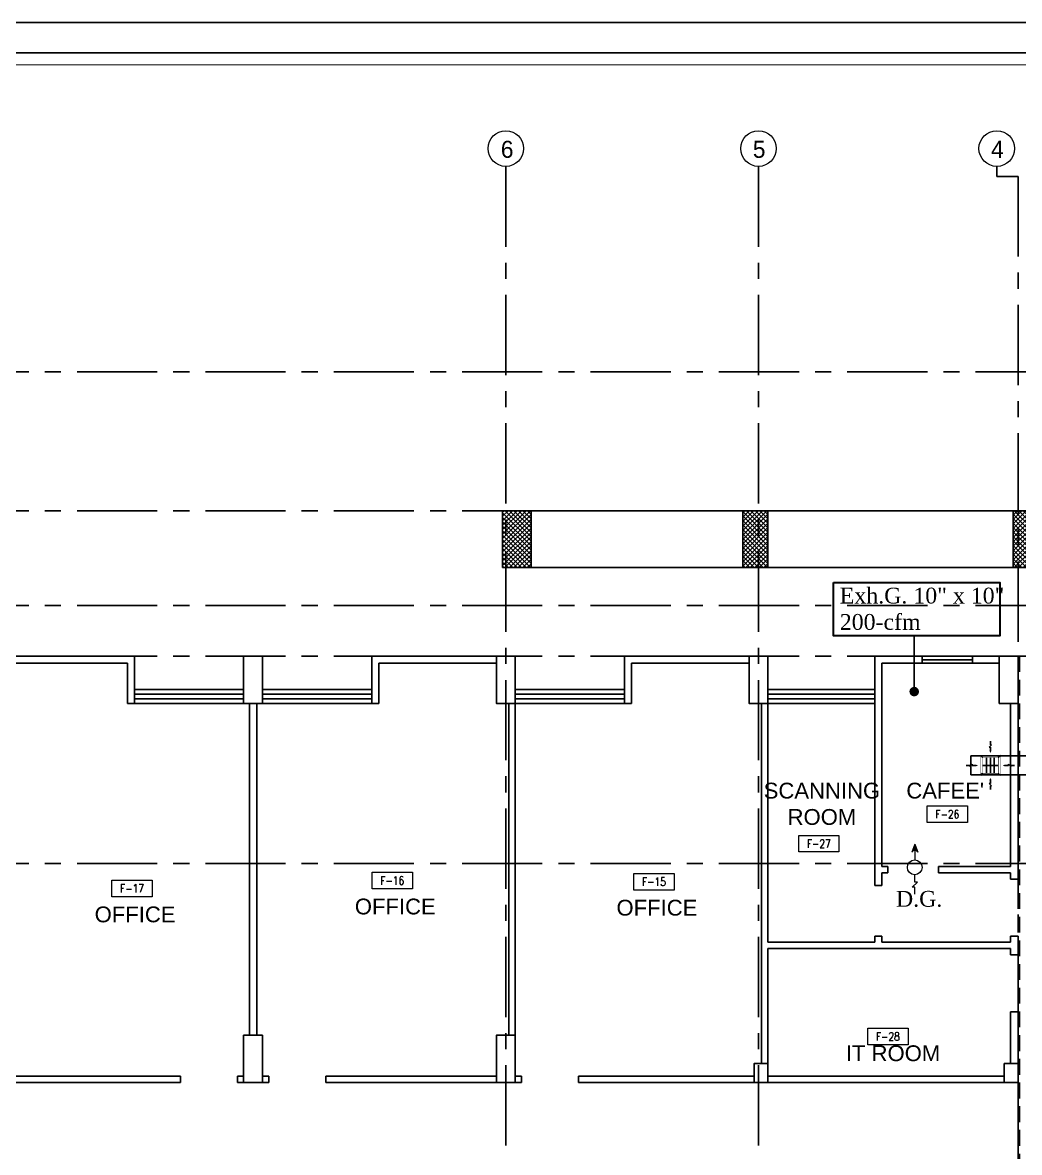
# Model space of a CAD drawing. Extents: x -462 to -395, y 38 to 356.
# Drawn here: x -428.61 to -412.83, y 98.59 to 116.47 of the extents above; entities that cross this region are included whole.
import ezdxf
from ezdxf.enums import TextEntityAlignment as Align

# ---------------------------------------------------------------- set-up
doc = ezdxf.new("R2010")
doc.units = 0
doc.header["$MEASUREMENT"] = 0
doc.linetypes.add('CENTERX2', pattern=[101.6, 63.5, -12.7, 12.7, -12.7])
doc.linetypes.add('HIDDEN', pattern=[0.375, 0.25, -0.125])
for name, color, linetype in [('05_AC-EX.DUCT', 1, 'Continuous'), ('AXIS', 1, 'CENTERX2'), ('COL', 2, 'Continuous'), ('COLHATCH', 5, 'Continuous'), ('column', 6, 'Continuous'), ('elev', 2, 'Continuous'), ('FASEL', 253, 'Continuous'), ('fram', 252, 'Continuous'), ('M-DIFUSER', 195, 'Continuous'), ('WALL', 4, 'Continuous'), ('WIN', 5, 'Continuous'), ('ZONE TEXT', 73, 'Continuous')]:
    doc.layers.add(name, color=color, linetype=linetype)
for name, color, linetype, lineweight in [('09_AC-F.DAMPER', 2, 'Continuous', 35), ('A-SYMB-RMNU', 4, 'Continuous', 9), ('AC-TEXT', 15, 'Continuous', 30), ('AXIS-TXT', 171, 'Continuous', 20), ('LOUVER', 9, 'Continuous', 9)]:
    doc.layers.add(name, color=color, linetype=linetype, lineweight=lineweight)
doc.styles.add('AC', font='romans.shx', dxfattribs={"height": 0.2})
doc.styles.add('ARABY', font='sosa.shx')
doc.styles.add('ROMANS-TITLE', font='ROMANS.shx', dxfattribs={"width": 0.8})
doc.styles.add('RS-DIM', font='xarb.shx', dxfattribs={"width": 0.9})
doc.dimstyles.new('Dim100', dxfattribs={"dimtxt": 0.25, "dimasz": 0.15, "dimexe": 0.2, "dimexo": 0.2, "dimgap": 0.04, "dimtad": 3, "dimrnd": 0.0005, "dimzin": 0, "dimdsep": 46, "dimtxsty": 'RS-DIM', "dimblk": 'ARCHTICK', "dimcen": 0.2, "dimdle": 0.2, "dimse1": 1, "dimse2": 1, "dimclrd": 1, "dimclre": 8, "dimclrt": 74, "dimadec": 0, "dimazin": 0, "dimtfac": 1, "dimtofl": 0, "dimtmove": 1, "dimatfit": 3, "dimldrblk": 'OPEN90', "dimfxl": 0.2, "dimtolj": 1, "dimtzin": 0, "dimarcsym": 0})

# ---------------------------------------------------------------- blocks, each defined once
blk = doc.blocks.new('A$C0B8779AA')
at = {"layer": 'M-DIFUSER', "color": 122}
for p, q in [((0.284, 0.459), (0.262, 0.437)), ((0.262, 0.437), (0.273, 0.437)), ((0.273, 0.495), (0.273, 0.459)), ((0.273, 0.459), (0.284, 0.459)), ((0.273, 0.437), (0.273, 0.4)), ((0.043, 0.265), (0.079, 0.265)), ((0.079, 0.254), (0.101, 0.276)), ((0.079, 0.265), (0.079, 0.254)), ((0.101, 0.276), (0.101, 0.265)), ((0.101, 0.265), (0.138, 0.265)), ((0.445, 0.265), (0.408, 0.265)), ((0.445, 0.276), (0.445, 0.265)), ((0.467, 0.254), (0.445, 0.276)), ((0.503, 0.265), (0.467, 0.265)), ((0.467, 0.265), (0.467, 0.254)), ((0.273, 0.093), (0.273, 0.13)), ((0.262, 0.093), (0.273, 0.093)), ((0.284, 0.071), (0.262, 0.093)), ((0.273, 0.035), (0.273, 0.071)), ((0.273, 0.071), (0.284, 0.071))]:
    blk.add_line(p, q, dxfattribs=at)
at = {"layer": 'M-DIFUSER'}
for p, q in [((0.198, 0.34), (0.178, 0.36)), ((0.235, 0.34), (0.235, 0.19)), ((0.273, 0.34), (0.273, 0.19)), ((0.31, 0.34), (0.31, 0.19)), ((0.348, 0.34), (0.368, 0.36)), ((0.198, 0.265), (0.348, 0.265)), ((0.198, 0.19), (0.178, 0.17)), ((0.348, 0.19), (0.368, 0.17))]:
    blk.add_line(p, q, dxfattribs=at)
at = {"layer": 'M-DIFUSER', "color": 21, "const_width": 0.00288}
blk.add_lwpolyline([(0.178, 0.36), (0.368, 0.36), (0.368, 0.17), (0.178, 0.17)], close=True, dxfattribs=at)
at = {"layer": 'M-DIFUSER', "const_width": 0.0048}
blk.add_lwpolyline([(0.198, 0.34), (0.348, 0.34), (0.348, 0.19), (0.198, 0.19)], close=True, dxfattribs=at)
at = {"layer": 'M-DIFUSER', "color": 122}
for points in [[(0.283, 0.41), (0.273, 0.401), (0.273, 0.382), (0.262, 0.41)], [(0.128, 0.255), (0.137, 0.265), (0.156, 0.265), (0.128, 0.275)], [(0.417, 0.255), (0.409, 0.265), (0.39, 0.265), (0.417, 0.275)], [(0.283, 0.121), (0.273, 0.129), (0.273, 0.148), (0.262, 0.121)]]:
    blk.add_solid(points, dxfattribs=at)
blk = doc.blocks.new('DOT')
at = {"color": 0, "linetype": 'ByBlock'}
blk.add_line((-0.5, 0), (-1, 0), dxfattribs=at)
at = {"color": 0, "linetype": 'ByBlock', "const_width": 0.5}
blk.add_lwpolyline([(-0.25, 0, 1), (0.25, 0, 1)], format="xyb", close=True, dxfattribs=at)
blk = doc.blocks.new('LOUVER')
at = {"layer": 'LOUVER', "color": 2}
for p, q in [((0, 0), (0, -0.137)), ((0.052, -0.137), (-0.052, -0.24)), ((0, -0.137), (0.052, -0.137)), ((-0.052, -0.24), (0, -0.24)), ((0, -0.24), (0, -0.385)), ((-0.059, -0.833), (0, -0.882)), ((0, -0.989), (-0.059, -0.833)), ((0, -0.969), (0, -0.677)), ((0, -0.989), (0.059, -0.833)), ((0.059, -0.833), (0, -0.882))]:
    blk.add_line(p, q, dxfattribs=at)
blk.add_circle((0, -0.531), 0.146, dxfattribs=at)
for points in [[(-0.059, -0.833), (0, -0.989), (0, -0.882)], [(0.059, -0.833), (0, -0.989), (0, -0.882)]]:
    blk.add_solid(points, dxfattribs=at)
blk = doc.blocks.new('A-ROOM')
at = {"layer": 'A-SYMB-RMNU'}
blk.add_lwpolyline([(-425, 175), (425, 175), (425, -175), (-425, -175)], close=True, dxfattribs=at)
at = {"layer": 'A-SYMB-RMNU', "style": 'ROMANS-TITLE', "width": 0.8}
blk.add_attdef('ROOM-NO', text='', height=175, dxfattribs=at).set_placement((0, 0), align=Align.MIDDLE)

msp = doc.modelspace()

# ---------------------------------------------------------------- hatches: boundary and pattern name
at = {"layer": 'COLHATCH', "linetype": 'Continuous'}
h = msp.add_hatch(dxfattribs=at)
h.set_pattern_fill('_USER', color=252, scale=0.05, angle=45, style=0, double=1, pattern_type=0)
h.set_pattern_definition([(45, (-233.06965, -68.834557), (-0.035355339, 0.035355339), []), (135, (-233.06965, -68.834557), (-0.035355339, -0.035355339), [])])
h.paths.add_polyline_path([(-412.63, 108.745), (-412.93, 108.745), (-412.93, 107.845), (-412.63, 107.845)])
h.paths.add_polyline_path([(-410.63, 108.745), (-411.43, 108.745), (-411.43, 108.445), (-410.63, 108.445)])
h.paths.add_polyline_path([(-408.68, 106.745), (-408.98, 106.745), (-408.98, 106.145), (-408.68, 106.145)])
h.paths.add_polyline_path([(-408.28, 103.165), (-409.08, 103.165), (-409.08, 102.865), (-408.28, 102.865)])
h.paths.add_polyline_path([(-410.83, 103.165), (-411.63, 103.165), (-411.63, 102.865), (-410.83, 102.865)])
h.paths.add_polyline_path([(-410.73, 98.115), (-411.63, 98.115), (-411.63, 97.815), (-410.73, 97.815)])
h.paths.add_polyline_path([(-408.28, 98.165), (-409.08, 98.165), (-409.08, 97.865), (-408.28, 97.865)])
h.paths.add_polyline_path([(-410.537, 91.895), (-411.637, 91.895), (-411.637, 91.595), (-410.784, 91.595, -0.011587), (-410.8, 90.91), (-410.55, 90.899, 0.01656)])
h.paths.add_polyline_path([(-410.732, 89.165), (-410.985, 89.165, -0.040808), (-411.574, 86.827), (-411.337, 86.745, 0.04151)])
h.paths.add_polyline_path([(-412.63, 89.765), (-412.93, 89.765), (-412.93, 88.865), (-412.63, 88.865)])
h.paths.add_polyline_path([(-416.76, 89.765), (-417.16, 89.765), (-417.16, 88.865), (-416.76, 88.865)])
h.paths.add_polyline_path([(-420.56, 89.765), (-421.01, 89.765), (-421.01, 88.865), (-420.56, 88.865)])
h.paths.add_polyline_path([(-420.81, 87.945), (-421.11, 87.945), (-421.11, 87.045), (-420.81, 87.045)])
h.paths.add_polyline_path([(-428.81, 89.765), (-429.11, 89.765), (-429.11, 88.865), (-428.81, 88.865)])
h.paths.add_polyline_path([(-428.81, 87.945), (-429.11, 87.945), (-429.11, 87.045), (-428.81, 87.045)])
h.paths.add_polyline_path([(-436.81, 89.765), (-437.11, 89.765), (-437.11, 88.865), (-436.81, 88.865)])
h.paths.add_polyline_path([(-436.81, 87.945), (-437.11, 87.945), (-437.11, 87.045), (-436.81, 87.045)])
h.paths.add_polyline_path([(-444.91, 89.765), (-445.36, 89.765), (-445.36, 88.865), (-444.909, 88.865)])
h.paths.add_polyline_path([(-444.81, 87.945), (-445.11, 87.945), (-445.11, 87.045), (-444.81, 87.045)])
h.paths.add_polyline_path([(-448.76, 89.765), (-449.16, 89.765), (-449.16, 88.865), (-448.76, 88.865)])
h.paths.add_polyline_path([(-452.99, 89.765), (-453.29, 89.765), (-453.29, 88.865), (-452.99, 88.865)])
h.paths.add_polyline_path([(-454.282, 91.895), (-455.382, 91.895, 0.01656), (-455.369, 90.899), (-455.119, 90.91, -0.011587), (-455.135, 91.595), (-454.282, 91.595)])
h.paths.add_polyline_path([(-454.934, 89.165), (-455.188, 89.165, 0.04151), (-454.582, 86.745), (-454.346, 86.827, -0.040808)])
h.paths.add_polyline_path([(-454.29, 98.115), (-455.19, 98.115), (-455.19, 97.815), (-454.29, 97.815)])
h.paths.add_polyline_path([(-456.84, 98.165), (-457.64, 98.165), (-457.64, 97.865), (-456.84, 97.865)])
h.paths.add_polyline_path([(-456.84, 103.165), (-457.64, 103.165), (-457.64, 102.865), (-456.84, 102.865)])
h.paths.add_polyline_path([(-454.29, 103.165), (-455.09, 103.165), (-455.09, 102.865), (-454.29, 102.865)])
h.paths.add_polyline_path([(-456.94, 106.745), (-457.24, 106.745), (-457.24, 106.145), (-456.94, 106.145)])
h.paths.add_polyline_path([(-454.49, 108.745), (-455.29, 108.745), (-455.29, 108.445), (-454.49, 108.445)])
h.paths.add_polyline_path([(-452.99, 108.745), (-453.29, 108.745), (-453.29, 107.845), (-452.99, 107.845)])
h.paths.add_polyline_path([(-448.71, 108.745), (-449.11, 108.745), (-449.11, 107.845), (-448.71, 107.845)])
h.paths.add_polyline_path([(-444.91, 108.745), (-445.36, 108.745), (-445.36, 107.845), (-444.91, 107.845)])
h.paths.add_polyline_path([(-435.56, 110.945), (-435.86, 110.945), (-435.86, 110.345), (-435.56, 110.345)])
h.paths.add_polyline_path([(-435.56, 108.445), (-430.46, 108.445), (-430.46, 106.995), (-430.16, 106.995), (-430.16, 108.745), (-435.86, 108.745), (-435.86, 106.995), (-435.56, 106.995)])
h.paths.add_polyline_path([(-428.81, 110.945), (-429.11, 110.945), (-429.11, 110.345), (-428.81, 110.345)])
h.paths.add_polyline_path([(-428.81, 107.595), (-429.11, 107.595), (-429.11, 106.995), (-428.81, 106.995)])
h.paths.add_polyline_path([(-420.56, 108.745), (-421.01, 108.745), (-421.01, 107.845), (-420.56, 107.845)])
h = msp.add_hatch(dxfattribs=at)
h.set_pattern_fill('_USER', color=252, scale=0.05, angle=45, style=0, double=1, pattern_type=0)
h.set_pattern_definition([(45, (-233.06965, 51.165443), (-0.035355339, 0.035355339), []), (135, (-233.06965, 51.165443), (-0.035355339, -0.035355339), [])])
h.paths.add_polyline_path([(-416.81, 108.745), (-417.21, 108.745), (-417.21, 107.845), (-416.81, 107.845)])

# ---------------------------------------------------------------- linework, layer by layer
at = {"layer": '05_AC-EX.DUCT', "linetype": 'Continuous'}
for p, q in [((-413.598, 104.865), (-410.605, 104.865)), ((-413.598, 104.865), (-413.598, 104.565)), ((-413.598, 104.565), (-410.505, 104.565))]:
    msp.add_line(p, q, dxfattribs=at)
at = {"layer": 'AC-TEXT', "color": 34, "linetype": 'Continuous'}
msp.add_lwpolyline([(-415.772, 107.612), (-413.142, 107.612), (-413.142, 106.763), (-415.772, 106.763)], close=True, dxfattribs=at)
at = {"layer": 'AXIS', "color": 252, "linetype": 'CENTERX2', "ltscale": 0.02}
for p, q in [((-420.96, 114.194), (-420.96, 81.746)), ((-416.96, 114.194), (-416.96, 81.746)), ((-413.188, 114.037), (-413.188, 114.194)), ((-412.85, 114.037), (-413.188, 114.037)), ((-412.85, 114.037), (-412.85, 81.903)), ((-406.158, 110.945), (-459.761, 110.945)), ((-406.158, 108.745), (-459.761, 108.745)), ((-406.158, 107.245), (-459.761, 107.245)), ((-406.158, 106.445), (-459.761, 106.445)), ((-406.158, 103.165), (-459.761, 103.165))]:
    msp.add_line(p, q, dxfattribs=at)
at = {"layer": 'AXIS-TXT'}
for centre in [(-420.96, 114.477), (-416.96, 114.477), (-413.188, 114.477)]:
    msp.add_circle(centre, 0.282, dxfattribs=at)
at = {"layer": 'COL', "color": 252, "linetype": 'Continuous'}
for points in [[(-424.81, 106.445), (-425.11, 106.445), (-425.11, 105.695), (-424.81, 105.695)], [(-420.81, 106.445), (-421.11, 106.445), (-421.11, 105.695), (-420.81, 105.695)], [(-416.81, 106.445), (-417.11, 106.445), (-417.11, 105.695), (-416.81, 105.695)], [(-412.85, 106.445), (-413.15, 106.445), (-413.15, 105.695), (-412.85, 105.695)], [(-424.81, 100.445), (-425.11, 100.445), (-425.11, 99.695), (-424.81, 99.695)], [(-420.81, 100.445), (-421.11, 100.445), (-421.11, 99.695), (-420.81, 99.695)], [(-417.03, 99.695), (-416.81, 99.695), (-416.81, 99.995), (-417.03, 99.995)], [(-413.07, 99.995), (-412.85, 99.995), (-412.85, 99.695), (-413.07, 99.695)]]:
    msp.add_lwpolyline(points, close=True, dxfattribs=at)
at = {"layer": 'column'}
for points in [[(-421.01, 107.845), (-420.56, 107.845), (-420.56, 108.745), (-421.01, 108.745)], [(-416.81, 108.745), (-417.21, 108.745), (-417.21, 107.845), (-416.81, 107.845)], [(-417.21, 107.845), (-416.81, 107.845), (-416.81, 108.745), (-417.21, 108.745)], [(-412.93, 107.845), (-412.63, 107.845), (-412.63, 108.745), (-412.93, 108.745)]]:
    msp.add_lwpolyline(points, close=True, dxfattribs=at)
at = {"layer": 'elev', "color": 252, "linetype": 'Continuous'}
for p, q in [((-420.56, 108.745), (-417.21, 108.745)), ((-416.81, 108.745), (-412.93, 108.745)), ((-417.21, 107.845), (-420.56, 107.845)), ((-412.93, 107.845), (-416.81, 107.845))]:
    msp.add_line(p, q, dxfattribs=at)
at = {"layer": 'FASEL', "linetype": 'HIDDEN'}
for points in [[(-412.85, 106.445), (-412.85, 91.165), (-413.15, 91.165), (-413.15, 91.695), (-416.81, 91.695), (-416.81, 91.165), (-417.11, 91.165), (-417.11, 91.695), (-420.81, 91.695), (-420.81, 91.165), (-421.11, 91.165), (-421.11, 91.695), (-424.81, 91.695), (-424.81, 91.165), (-425.11, 91.165), (-425.11, 91.695), (-428.81, 91.695)], [(-412.83, 106.445), (-412.83, 91.145), (-413.17, 91.145), (-413.17, 91.675), (-416.79, 91.675), (-416.79, 91.145), (-417.13, 91.145), (-417.13, 91.675), (-420.79, 91.675), (-420.79, 91.145), (-421.13, 91.145), (-421.13, 91.675), (-424.79, 91.675), (-424.79, 91.145), (-425.13, 91.145), (-425.13, 91.675), (-428.79, 91.675)]]:
    msp.add_lwpolyline(points, dxfattribs=at)
at = {"layer": 'fram'}
msp.add_line((-397.148, 115.993), (-461.194, 115.993), dxfattribs=at)
for points in [[(-461.671, 116.47), (-396.671, 116.47), (-396.671, 78.47), (-461.671, 78.47)], [(-404.725, 115.993), (-461.194, 115.993), (-461.194, 78.947), (-404.725, 78.947)]]:
    msp.add_lwpolyline(points, close=True, dxfattribs=at)
at = {"layer": 'WALL', "color": 252, "linetype": 'Continuous'}
for p, q in [((-421.01, 108.745), (-421.01, 107.845)), ((-420.56, 108.745), (-421.01, 108.745)), ((-420.56, 107.845), (-420.56, 108.745)), ((-412.93, 108.745), (-412.93, 107.845)), ((-412.33, 108.745), (-412.93, 108.745)), ((-421.01, 107.845), (-420.56, 107.845)), ((-412.93, 107.845), (-412.83, 107.845)), ((-429.11, 106.445), (-426.84, 106.445)), ((-426.84, 106.445), (-426.84, 105.695)), ((-425.11, 105.695), (-425.11, 106.445)), ((-425.11, 106.445), (-424.81, 106.445)), ((-424.81, 106.445), (-424.81, 105.695)), ((-423.08, 106.445), (-423.08, 105.695)), ((-420.81, 106.445), (-423.08, 106.445)), ((-420.81, 106.445), (-420.81, 99.695)), ((-419.08, 106.445), (-419.08, 105.695)), ((-416.81, 106.445), (-419.08, 106.445)), ((-416.81, 106.445), (-416.81, 101.915)), ((-415.12, 106.445), (-415.12, 102.815)), ((-414.37, 106.445), (-415.12, 106.445)), ((-414.37, 106.335), (-414.37, 106.445)), ((-412.85, 106.445), (-413.57, 106.445)), ((-413.57, 106.335), (-413.57, 106.445)), ((-412.85, 106.445), (-412.85, 102.915)), ((-428.81, 106.335), (-426.95, 106.335)), ((-426.95, 106.335), (-426.95, 105.695)), ((-422.97, 106.335), (-422.97, 105.695)), ((-421.11, 106.335), (-422.97, 106.335)), ((-421.11, 106.335), (-421.11, 105.695)), ((-418.97, 106.335), (-418.97, 105.695)), ((-417.11, 106.335), (-418.97, 106.335)), ((-417.11, 105.695), (-417.11, 106.335)), ((-415.01, 106.335), (-415.01, 103.115)), ((-414.37, 106.335), (-415.01, 106.335)), ((-413.15, 106.335), (-413.57, 106.335)), ((-413.15, 106.335), (-413.15, 105.695)), ((-426.95, 105.695), (-426.84, 105.695)), ((-425.02, 105.695), (-425.11, 105.695)), ((-425.02, 105.695), (-425.02, 100.445)), ((-424.9, 105.695), (-424.9, 100.445)), ((-424.81, 105.695), (-424.9, 105.695)), ((-423.08, 105.695), (-422.97, 105.695)), ((-421.11, 105.695), (-420.91, 105.695)), ((-420.91, 105.695), (-420.91, 100.445)), ((-419.08, 105.695), (-418.97, 105.695)), ((-416.91, 105.695), (-417.11, 105.695)), ((-416.91, 105.695), (-416.91, 99.995)), ((-413.15, 105.695), (-412.97, 105.695)), ((-412.97, 105.695), (-412.97, 103.115)), ((-412.85, 105.695), (-412.85, 102.915)), ((-414.91, 103.115), (-415.01, 103.115)), ((-415.01, 103.015), (-415.01, 102.815)), ((-414.91, 103.015), (-415.01, 103.015)), ((-414.91, 103.115), (-414.91, 103.015)), ((-412.97, 103.115), (-414.11, 103.115)), ((-414.11, 103.115), (-414.11, 103.015)), ((-412.97, 103.015), (-414.11, 103.015)), ((-412.97, 103.015), (-412.97, 102.915)), ((-415.12, 102.815), (-415.01, 102.815)), ((-412.85, 102.915), (-412.97, 102.915)), ((-415.12, 101.915), (-416.81, 101.915)), ((-415.12, 102.015), (-415.01, 102.015)), ((-415.12, 102.015), (-415.12, 101.915)), ((-415.01, 102.015), (-415.01, 101.915)), ((-412.97, 101.915), (-415.01, 101.915)), ((-412.85, 102.015), (-412.97, 102.015)), ((-412.97, 102.015), (-412.97, 101.915)), ((-412.85, 102.015), (-412.85, 101.715)), ((-412.85, 102.015), (-412.85, 101.715)), ((-412.97, 101.815), (-416.81, 101.815)), ((-416.81, 101.815), (-416.81, 99.795)), ((-412.97, 101.815), (-412.97, 101.715)), ((-412.97, 101.715), (-412.85, 101.715)), ((-412.97, 100.815), (-412.85, 100.815)), ((-412.97, 100.815), (-412.97, 99.995)), ((-412.85, 100.815), (-412.85, 99.995)), ((-412.85, 100.815), (-412.85, 99.695)), ((-425.11, 99.695), (-425.11, 100.445)), ((-425.11, 100.445), (-425.02, 100.445)), ((-424.9, 100.445), (-424.81, 100.445)), ((-424.81, 100.445), (-424.81, 99.695)), ((-420.91, 100.445), (-421.11, 100.445)), ((-421.11, 100.445), (-421.11, 99.695)), ((-416.91, 99.995), (-417.03, 99.995)), ((-417.03, 99.995), (-417.03, 99.695)), ((-413.07, 99.795), (-413.07, 99.995)), ((-413.07, 99.995), (-412.97, 99.995)), ((-416.81, 99.795), (-413.07, 99.795)), ((-425.11, 99.695), (-424.81, 99.695)), ((-421.11, 99.695), (-420.81, 99.695)), ((-417.03, 99.695), (-412.85, 99.695))]:
    msp.add_line(p, q, dxfattribs=at)
at = {"layer": 'WALL', "linetype": 'Continuous'}
msp.add_lwpolyline([(-404.917, 115.801, 0.0192, 0.0192, 0), (-461.002, 115.801, 0.0192, 0.0192, 0), (-461.002, 79.139, 0.0192, 0.0192, 0), (-404.917, 79.139, 0.0192, 0.0192, 0)], format="xyseb", close=True, dxfattribs=at)
at = {"layer": 'WALL', "color": 252, "linetype": 'Continuous'}
msp.add_lwpolyline([(-416.81, 108.745), (-417.21, 108.745), (-417.21, 107.845), (-416.81, 107.845)], close=True, dxfattribs=at)
at = {"layer": 'WIN', "color": 252}
for p, q in [((-414.37, 106.445), (-413.57, 106.445)), ((-413.57, 106.385), (-414.37, 106.385)), ((-413.57, 106.335), (-414.37, 106.335)), ((-426.84, 105.915), (-425.11, 105.915)), ((-424.81, 105.915), (-423.08, 105.915)), ((-420.81, 105.915), (-419.08, 105.915)), ((-416.81, 105.915), (-415.12, 105.915)), ((-426.84, 105.84), (-425.11, 105.84)), ((-426.84, 105.77), (-425.11, 105.77)), ((-426.84, 105.695), (-425.11, 105.695)), ((-423.08, 105.84), (-424.81, 105.84)), ((-423.08, 105.77), (-424.81, 105.77)), ((-424.81, 105.695), (-423.08, 105.695)), ((-419.08, 105.84), (-420.81, 105.84)), ((-419.08, 105.77), (-420.81, 105.77)), ((-420.81, 105.695), (-419.08, 105.695)), ((-415.12, 105.84), (-416.81, 105.84)), ((-415.12, 105.77), (-416.81, 105.77)), ((-416.81, 105.695), (-415.12, 105.695)), ((-428.81, 99.795), (-426.11, 99.795)), ((-426.11, 99.795), (-426.11, 99.695)), ((-425.21, 99.795), (-425.21, 99.695)), ((-425.21, 99.795), (-425.11, 99.795)), ((-424.81, 99.795), (-424.71, 99.795)), ((-424.71, 99.795), (-424.71, 99.695)), ((-423.81, 99.795), (-423.81, 99.695)), ((-421.11, 99.795), (-423.81, 99.795)), ((-420.81, 99.795), (-420.71, 99.795)), ((-420.71, 99.795), (-420.71, 99.695)), ((-419.81, 99.795), (-419.81, 99.695)), ((-417.03, 99.795), (-419.81, 99.795)), ((-426.11, 99.695), (-428.81, 99.695)), ((-425.21, 99.695), (-425.11, 99.695)), ((-424.71, 99.695), (-424.81, 99.695)), ((-423.81, 99.695), (-421.11, 99.695)), ((-420.71, 99.695), (-420.81, 99.695)), ((-419.81, 99.695), (-417.03, 99.695))]:
    msp.add_line(p, q, dxfattribs=at)

# ---------------------------------------------------------------- block references
at = {"layer": '09_AC-F.DAMPER', "xscale": 0.8000000000465661, "yscale": 0.8000000000465661, "zscale": 0.7999999999992726, "rotation": 180}
msp.add_blockref('LOUVER', (-414.486, 102.677), dxfattribs=at)
at = {"layer": 'A-SYMB-RMNU', "xscale": 0.0007500000000391083, "yscale": 0.0007500000000106866, "zscale": 0.00075}
for p, values in [((-413.97, 103.943), {'ROOM-NO': 'F-26'}), ((-416.005, 103.476), {'ROOM-NO': 'F-27'}), ((-422.757, 102.892), {'ROOM-NO': 'F-16'}), ((-418.615, 102.874), {'ROOM-NO': 'F-15'}), ((-426.877, 102.768), {'ROOM-NO': 'F-17'}), ((-414.912, 100.425), {'ROOM-NO': 'F-28'})]:
    msp.add_blockref('A-ROOM', p, dxfattribs=at).add_auto_attribs(values)
at = {"layer": 'M-DIFUSER', "color": 21, "xscale": 1.666666666485639, "yscale": 1.666666666485639, "zscale": 1.666666666485652}
msp.add_blockref('A$C0B8779AA', (-413.744, 104.273), dxfattribs=at)
msp.add_blockref('A$C0B8779AA', (-413.744, 104.273), dxfattribs=at)

# ---------------------------------------------------------------- texts
at = {"layer": 'AC-TEXT', "color": 34, "linetype": 'Continuous', "char_height": 0.25, "style": 'AC'}
for s, insert, width, attachment_point in [('\\A1;{\\fTimes New Roman|b0|i0|c0|p18;Exh.G. 10" x 10"\\P200-cfm  }', (-415.673, 107.527, -0.04), 5.79084, 1), ('\\A1;{\\fTimes New Roman|b0|i0|c0|p18;\\C256;D.G.}', (-414.784, 102.473), 3.95146, 7)]:
    msp.add_mtext(s, dxfattribs=dict(at, insert=insert, width=width, attachment_point=attachment_point))
at = {"layer": 'AXIS-TXT', "style": 'ARABY'}
for s, p in [('6', (-421.039, 114.33, 0)), ('5', (-417.05, 114.33, 0)), ('4', (-413.279, 114.33, 0))]:
    msp.add_text(s, height=0.27, dxfattribs=at).set_placement(p)
at = {"layer": 'ZONE TEXT', "linetype": 'Continuous', "char_height": 0.25, "style": 'AC'}
for s, insert, width, attachment_point in [('{\\fArial|b0|i0|c0|p34;SCANNING\\PROOM}', (-415.956, 104.441), 2.04137, 2), ("{\\fArial|b0|i0|c0|p34;CAFEE'}", (-414.62, 104.441), 3.29288, 1), ('{\\fArial|b0|i0|c0|p34;OFFICE}', (-427.469, 102.482), 3.29288, 1), ('{\\fArial|b0|i0|c0|p34;OFFICE}', (-423.35, 102.607), 3.29288, 1), ('{\\fArial|b0|i0|c0|p34;OFFICE}', (-419.208, 102.588), 3.29288, 1), ('{\\fArial|b0|i0|c0|p34;IT ROOM}', (-415.577, 100.285), 3.29288, 1)]:
    msp.add_mtext(s, dxfattribs=dict(at, insert=insert, width=width, attachment_point=attachment_point))

# ---------------------------------------------------------------- leaders
at = {"layer": 'AC-TEXT', "color": 34, "linetype": 'Continuous'}
msp.add_leader([(-414.495, 105.883), (-414.495, 106.763)], dimstyle='Dim100', override={"dimtad": 0, "dimclrd": 34, "dimldrblk": 'DOT', "dimfxl": 0, "dimfxlon": 1, "dimarcsym": 1}, dxfattribs=at)

doc.saveas('drawing.dxf')
